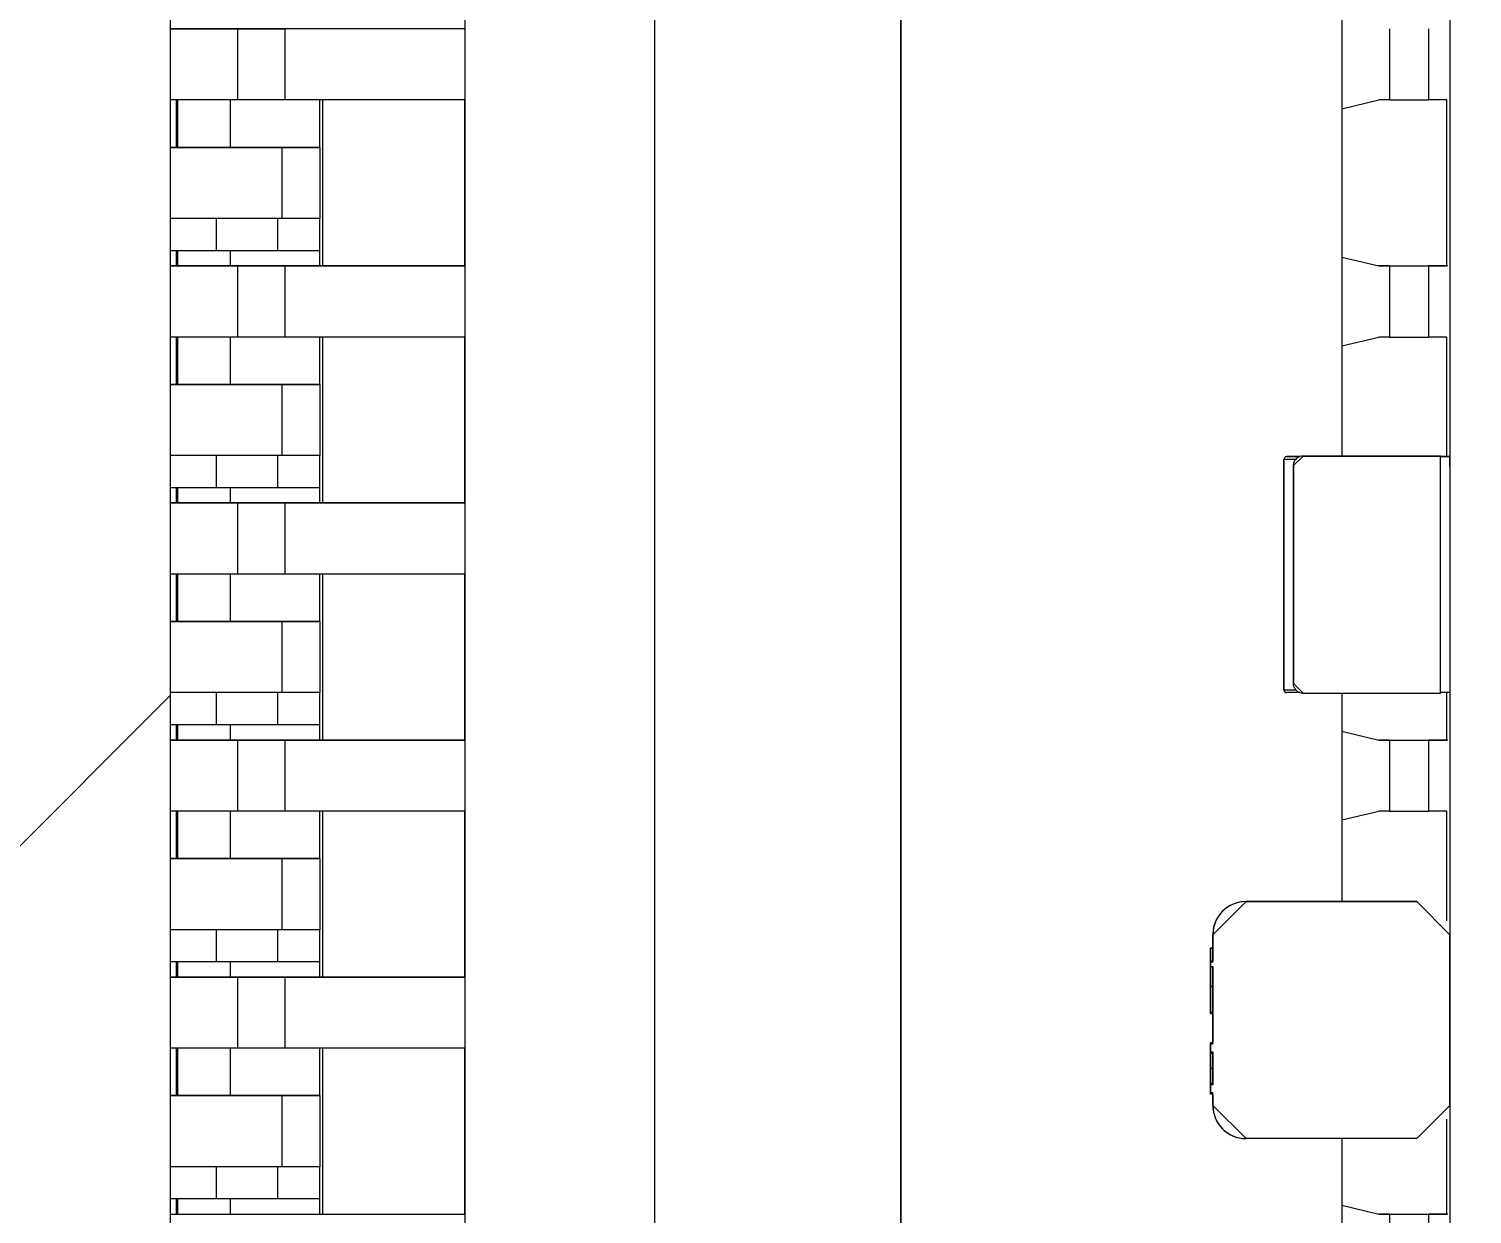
# Model space of a CAD drawing. Header units: millimetres. Extents: x -1 to 366, y 0 to 340.
# Drawn here: x 155.072 to 158.117, y 257.905 to 260.405 of the extents above; entities that cross this region are included whole.
import ezdxf

# ---------------------------------------------------------------- set-up
doc = ezdxf.new("R2010")
doc.units = ezdxf.units.MM
pattern_1 = [(45, (-418.589, -72.4933), (-2.245064, 2.245064), [])]

msp = doc.modelspace()

# ---------------------------------------------------------------- hatches: boundary and pattern name
at = {"linetype": 'Continuous', "lineweight": 18}
h = msp.add_hatch(dxfattribs=at)
h.set_pattern_fill('ANSI31', style=0)
h.set_pattern_definition(pattern_1)
h.paths.add_polyline_path([(158.0699, 268.3267), (158.0699, 246.3457), (158.8696, 246.3457), (158.8696, 268.3267)], flags=0)
h = msp.add_hatch(dxfattribs=at)
h.set_pattern_fill('ANSI31', style=0)
h.set_pattern_definition(pattern_1)
edge = h.paths.add_edge_path(flags=0)
edge.add_line((155.3696, 249.1175), (155.3696, 265.6272))
edge.add_ellipse((-0.1292, 267.3724), major_axis=(-2090.9818, 0), ratio=0.000836927, start_angle=94.2208639, end_angle=94.2648177, ccw=False)
edge.add_line((153.7699, 265.6271), (153.7699, 249.1176))
edge.add_ellipse((-0.1292, 247.3724), major_axis=(-2090.9818, 0), ratio=0.000836927, start_angle=265.7351823, end_angle=265.7791361, ccw=False)

# ---------------------------------------------------------------- linework, layer by layer
at = {"color": 7, "linetype": 'Continuous', "lineweight": 25}
for p, q in [((155.3696, 265.6272), (155.3696, 249.1175)), ((155.9916, 262.2846), (155.9916, 247.8296)), ((156.3916, 262.2846), (156.3916, 247.8296)), ((156.9112, 247.8296), (156.9112, 262.2846)), ((156.9116, 262.2846), (156.9116, 247.8296)), ((158.0699, 261.6079), (158.0699, 246.3457)), ((157.8416, 261.5183), (157.8416, 259.5036)), ((155.5119, 260.4046), (155.3696, 260.4046)), ((155.3696, 260.4046), (155.6113, 260.4046)), ((155.6114, 260.4046), (155.5115, 260.4046)), ((155.5115, 260.4046), (155.5119, 260.4046)), ((155.5119, 260.4046), (155.5119, 260.2546)), ((155.9914, 260.4046), (155.6114, 260.4046)), ((155.6114, 260.4046), (155.6114, 260.2546)), ((155.9914, 260.4046), (155.9913, 260.4046)), ((155.9914, 260.4046), (155.9914, 260.2546)), ((157.9421, 260.4046), (157.9421, 260.2546)), ((158.0248, 260.4046), (158.0248, 260.2546)), ((155.5119, 260.2546), (155.3696, 260.2546)), ((155.3827, 260.2546), (155.3827, 260.1546)), ((155.3862, 260.1546), (155.3862, 260.2546)), ((155.4964, 260.2546), (155.4964, 260.1546)), ((155.4965, 260.2546), (155.4965, 260.1546)), ((155.6114, 260.2546), (155.5115, 260.2546)), ((155.9914, 260.2546), (155.6114, 260.2546)), ((155.6851, 260.2546), (155.6851, 260.1546)), ((155.6912, 260.2546), (155.6912, 259.9046)), ((155.9912, 259.9046), (155.9912, 260.2546)), ((157.8416, 260.236), (157.9195, 260.2546)), ((157.9421, 260.2546), (157.9195, 260.2546)), ((157.9421, 260.2546), (158.0248, 260.2546)), ((158.0636, 260.2546), (158.0248, 260.2546)), ((158.0636, 259.9046), (158.0636, 260.2546)), ((155.6053, 260.1546), (155.3696, 260.1546)), ((155.3696, 260.1546), (155.5046, 260.1546)), ((155.5046, 260.1546), (155.505, 260.1546)), ((155.505, 260.1546), (155.6051, 260.1546)), ((155.6051, 260.1546), (155.6851, 260.1546)), ((155.6853, 260.1546), (155.6053, 260.1546)), ((155.6053, 260.1546), (155.6053, 260.0046)), ((155.6851, 260.1546), (155.6853, 260.1546)), ((155.6853, 260.1546), (155.6853, 260.0046)), ((155.6053, 260.0046), (155.3696, 260.0046)), ((155.4671, 260.0046), (155.4671, 259.9366)), ((155.5971, 259.9366), (155.5971, 260.0046)), ((155.6853, 260.0046), (155.6053, 260.0046)), ((155.6851, 260.0046), (155.6851, 259.9046)), ((155.4671, 259.9366), (155.3696, 259.9366)), ((155.3827, 259.9366), (155.3827, 259.9046)), ((155.3862, 259.9046), (155.3862, 259.9366)), ((155.5971, 259.9366), (155.4671, 259.9366)), ((155.4964, 259.9366), (155.4964, 259.9046)), ((155.4965, 259.9366), (155.4965, 259.9046)), ((155.6851, 259.9366), (155.5971, 259.9366)), ((157.8416, 259.9232), (157.9195, 259.9046)), ((155.5119, 259.9046), (155.3696, 259.9046)), ((155.3696, 259.9046), (155.6113, 259.9046)), ((155.6114, 259.9046), (155.5115, 259.9046)), ((155.5115, 259.9046), (155.5119, 259.9046)), ((155.5119, 259.9046), (155.5119, 259.7546)), ((155.6113, 259.9046), (155.9913, 259.9046)), ((155.9914, 259.9046), (155.6114, 259.9046)), ((155.6114, 259.9046), (155.6114, 259.7546)), ((155.9914, 259.9046), (155.9913, 259.9046)), ((155.9914, 259.9046), (155.9914, 259.7546)), ((157.9421, 259.9046), (157.9195, 259.9046)), ((157.9195, 259.9046), (157.9968, 259.9046)), ((157.9421, 259.9046), (157.9421, 259.7546)), ((157.9421, 259.9046), (158.0248, 259.9046)), ((157.9968, 259.9046), (158.0452, 259.9046)), ((158.0653, 259.9046), (158.0248, 259.9046)), ((158.0248, 259.9046), (158.0248, 259.7546)), ((158.0452, 259.9046), (158.0636, 259.9046)), ((155.5119, 259.7546), (155.3696, 259.7546)), ((155.3827, 259.7546), (155.3827, 259.6546)), ((155.3862, 259.6546), (155.3862, 259.7546)), ((155.4964, 259.7546), (155.4964, 259.6546)), ((155.4965, 259.7546), (155.4965, 259.6546)), ((155.6114, 259.7546), (155.5115, 259.7546)), ((155.9914, 259.7546), (155.6114, 259.7546)), ((155.6851, 259.7546), (155.6851, 259.6546)), ((155.6912, 259.7546), (155.6912, 259.4046)), ((155.9912, 259.4046), (155.9912, 259.7546)), ((157.8416, 259.736), (157.9195, 259.7546)), ((157.9421, 259.7546), (157.9195, 259.7546)), ((157.9421, 259.7546), (158.0248, 259.7546)), ((158.0636, 259.7546), (158.0248, 259.7546)), ((158.0636, 259.5026), (158.0636, 259.7546)), ((155.6053, 259.6546), (155.3696, 259.6546)), ((155.3696, 259.6546), (155.5046, 259.6546)), ((155.5046, 259.6546), (155.505, 259.6546)), ((155.505, 259.6546), (155.6051, 259.6546)), ((155.6051, 259.6546), (155.6851, 259.6546)), ((155.6053, 259.6546), (155.6053, 259.5046)), ((155.6853, 259.6546), (155.6053, 259.6546)), ((155.6851, 259.6546), (155.6853, 259.6546)), ((155.6853, 259.6546), (155.6853, 259.5046)), ((155.6053, 259.5046), (155.3696, 259.5046)), ((155.4671, 259.5046), (155.4671, 259.4366)), ((155.5971, 259.4366), (155.5971, 259.5046)), ((155.6853, 259.5046), (155.6053, 259.5046)), ((155.6851, 259.5046), (155.6851, 259.4046)), ((157.7196, 259.4966), (157.7195, 259.4966)), ((157.7195, 259.4966), (157.7195, 259.0106)), ((157.7196, 259.0106), (157.7196, 259.4966)), ((157.7444, 259.4966), (157.7196, 259.4966)), ((157.7255, 259.5026), (157.7256, 259.5026)), ((157.7395, 259.5026), (157.7255, 259.5026)), ((157.7256, 259.5026), (157.7534, 259.5026)), ((157.7532, 259.5026), (157.7395, 259.5026)), ((157.7399, 259.4836), (157.7599, 259.5036)), ((157.7534, 259.5026), (157.7532, 259.5026)), ((157.7595, 259.5036), (157.7599, 259.5036)), ((157.7595, 259.5036), (158.0495, 259.5036)), ((158.0499, 259.5036), (157.7599, 259.5036)), ((158.0499, 259.5036), (158.0495, 259.5036)), ((158.0496, 259.5026), (158.0696, 259.5026)), ((158.0694, 259.5026), (158.0497, 259.5026)), ((158.0499, 259.0036), (158.0499, 259.5036)), ((157.7399, 259.4836), (157.7396, 259.4836)), ((157.7396, 259.4836), (157.7396, 259.0236)), ((157.7399, 259.0236), (157.7399, 259.4836)), ((155.4671, 259.4366), (155.3696, 259.4366)), ((155.3827, 259.4366), (155.3827, 259.4046)), ((155.3862, 259.4046), (155.3862, 259.4366)), ((155.5971, 259.4366), (155.4671, 259.4366)), ((155.4964, 259.4366), (155.4964, 259.4046)), ((155.4965, 259.4366), (155.4965, 259.4046)), ((155.6851, 259.4366), (155.5971, 259.4366)), ((155.5119, 259.4046), (155.3696, 259.4046)), ((155.3696, 259.4046), (155.6113, 259.4046)), ((155.6114, 259.4046), (155.5115, 259.4046)), ((155.5115, 259.4046), (155.5119, 259.4046)), ((155.5119, 259.4046), (155.5119, 259.2546)), ((155.6113, 259.4046), (155.9913, 259.4046)), ((155.9914, 259.4046), (155.6114, 259.4046)), ((155.6114, 259.4046), (155.6114, 259.2546)), ((155.9914, 259.4046), (155.9913, 259.4046)), ((155.9914, 259.4046), (155.9914, 259.2546)), ((155.5119, 259.2546), (155.3696, 259.2546)), ((155.3827, 259.2546), (155.3827, 259.1546)), ((155.3862, 259.1546), (155.3862, 259.2546)), ((155.4964, 259.2546), (155.4964, 259.1546)), ((155.4965, 259.2546), (155.4965, 259.1546)), ((155.6114, 259.2546), (155.5115, 259.2546)), ((155.9914, 259.2546), (155.6114, 259.2546)), ((155.6851, 259.2546), (155.6851, 259.1546)), ((155.6912, 259.2546), (155.6912, 258.9046)), ((155.9912, 258.9046), (155.9912, 259.2546)), ((155.6053, 259.1546), (155.3696, 259.1546)), ((155.3696, 259.1546), (155.5046, 259.1546)), ((155.5046, 259.1546), (155.505, 259.1546)), ((155.505, 259.1546), (155.6051, 259.1546)), ((155.6051, 259.1546), (155.6851, 259.1546)), ((155.6053, 259.1546), (155.6053, 259.0046)), ((155.6853, 259.1546), (155.6053, 259.1546)), ((155.6851, 259.1546), (155.6853, 259.1546)), ((155.6853, 259.1546), (155.6853, 259.0046)), ((155.6053, 259.0046), (155.3696, 259.0046)), ((155.4671, 259.0046), (155.4671, 258.9366)), ((155.5971, 258.9366), (155.5971, 259.0046)), ((155.6853, 259.0046), (155.6053, 259.0046)), ((155.6851, 259.0046), (155.6851, 258.9046)), ((157.7195, 259.0106), (157.7196, 259.0106)), ((157.7196, 259.0106), (157.7444, 259.0106)), ((157.7256, 259.0046), (157.7255, 259.0046)), ((157.7534, 259.0046), (157.7256, 259.0046)), ((157.7396, 259.0236), (157.7399, 259.0236)), ((157.7599, 259.0036), (157.7399, 259.0236)), ((157.7599, 259.0036), (157.7595, 259.0036)), ((157.7599, 259.0036), (158.0499, 259.0036)), ((157.8416, 259.0036), (157.8416, 258.5639)), ((158.0696, 259.0046), (158.0496, 259.0046)), ((158.0636, 258.9046), (158.0636, 259.0046)), ((155.4671, 258.9366), (155.3696, 258.9366)), ((155.3827, 258.9366), (155.3827, 258.9046)), ((155.3862, 258.9046), (155.3862, 258.9366)), ((155.5971, 258.9366), (155.4671, 258.9366)), ((155.4964, 258.9366), (155.4964, 258.9046)), ((155.4965, 258.9366), (155.4965, 258.9046)), ((155.6851, 258.9366), (155.5971, 258.9366)), ((157.8416, 258.9232), (157.9195, 258.9046)), ((155.5119, 258.9046), (155.3696, 258.9046)), ((155.3696, 258.9046), (155.6113, 258.9046)), ((155.6114, 258.9046), (155.5115, 258.9046)), ((155.5115, 258.9046), (155.5119, 258.9046)), ((155.5119, 258.9046), (155.5119, 258.7546)), ((155.6113, 258.9046), (155.9913, 258.9046)), ((155.9914, 258.9046), (155.6114, 258.9046)), ((155.6114, 258.9046), (155.6114, 258.7546)), ((155.9914, 258.9046), (155.9913, 258.9046)), ((155.9914, 258.9046), (155.9914, 258.7546)), ((157.9421, 258.9046), (157.9195, 258.9046)), ((157.9195, 258.9046), (157.9968, 258.9046)), ((157.9421, 258.9046), (157.9421, 258.7546)), ((157.9421, 258.9046), (158.0248, 258.9046)), ((157.9968, 258.9046), (158.0452, 258.9046)), ((158.0653, 258.9046), (158.0248, 258.9046)), ((158.0248, 258.9046), (158.0248, 258.7546)), ((158.0452, 258.9046), (158.0636, 258.9046)), ((155.5119, 258.7546), (155.3696, 258.7546)), ((155.3827, 258.7546), (155.3827, 258.6546)), ((155.3862, 258.6546), (155.3862, 258.7546)), ((155.4964, 258.7546), (155.4964, 258.6546)), ((155.4965, 258.7546), (155.4965, 258.6546)), ((155.6114, 258.7546), (155.5115, 258.7546)), ((155.9914, 258.7546), (155.6114, 258.7546)), ((155.6851, 258.7546), (155.6851, 258.6546)), ((155.6912, 258.7546), (155.6912, 258.4046)), ((155.9912, 258.4046), (155.9912, 258.7546)), ((157.8416, 258.736), (157.9195, 258.7546)), ((157.9421, 258.7546), (157.9195, 258.7546)), ((157.9421, 258.7546), (158.0248, 258.7546)), ((158.0636, 258.7546), (158.0248, 258.7546)), ((158.0636, 258.5231), (158.0636, 258.7546)), ((155.6053, 258.6546), (155.3696, 258.6546)), ((155.3696, 258.6546), (155.5046, 258.6546)), ((155.5046, 258.6546), (155.505, 258.6546)), ((155.505, 258.6546), (155.6051, 258.6546)), ((155.6051, 258.6546), (155.6851, 258.6546)), ((155.6053, 258.6546), (155.6053, 258.5046)), ((155.6853, 258.6546), (155.6053, 258.6546)), ((155.6851, 258.6546), (155.6853, 258.6546)), ((155.6853, 258.6546), (155.6853, 258.5046)), ((157.5699, 258.4939), (157.6399, 258.5639)), ((157.6399, 258.5639), (157.6396, 258.5639)), ((157.9996, 258.5639), (157.6396, 258.5639)), ((157.6399, 258.5639), (157.9999, 258.5639)), ((157.9996, 258.5639), (157.9995, 258.5639)), ((157.9999, 258.5639), (157.9996, 258.5639)), ((157.9999, 258.5639), (158.0699, 258.4939)), ((155.6053, 258.5046), (155.3696, 258.5046)), ((155.4671, 258.5046), (155.4671, 258.4366)), ((155.5971, 258.4366), (155.5971, 258.5046)), ((155.6853, 258.5046), (155.6053, 258.5046)), ((155.6851, 258.5046), (155.6851, 258.4046)), ((157.5696, 258.4939), (157.5695, 258.4939)), ((157.5695, 258.4939), (157.5695, 258.4656)), ((157.5696, 258.4939), (157.5696, 258.4656)), ((157.5699, 258.4939), (157.5696, 258.4939)), ((157.5696, 258.4939), (157.5696, 258.4656)), ((157.5699, 258.4366), (157.5699, 258.4939)), ((158.0699, 258.1339), (158.0699, 258.4939)), ((157.5647, 258.4656), (157.5647, 258.4656)), ((157.5647, 258.4656), (157.5697, 258.4656)), ((157.5697, 258.4656), (157.5647, 258.4656)), ((157.5647, 258.4652), (157.5647, 258.4374)), ((157.5697, 258.4656), (157.5697, 258.4656)), ((157.5697, 258.4652), (157.5697, 258.4374)), ((155.4671, 258.4366), (155.3696, 258.4366)), ((155.3827, 258.4366), (155.3827, 258.4046)), ((155.3862, 258.4046), (155.3862, 258.4366)), ((155.5971, 258.4366), (155.4671, 258.4366)), ((155.4964, 258.4366), (155.4964, 258.4046)), ((155.4965, 258.4366), (155.4965, 258.4046)), ((155.6851, 258.4366), (155.5971, 258.4366)), ((157.5648, 258.4388), (157.5649, 258.4388)), ((157.5648, 258.4388), (157.5648, 258.4388)), ((157.5648, 258.4329), (157.5648, 258.4181)), ((157.5649, 258.4388), (157.5699, 258.4388)), ((157.5649, 258.426), (157.5649, 258.4366)), ((157.5649, 258.4366), (157.5699, 258.4366)), ((157.5699, 258.4366), (157.5649, 258.4366)), ((157.5649, 258.4366), (157.5649, 258.4366)), ((157.5649, 258.426), (157.5649, 258.4366)), ((157.5699, 258.426), (157.5649, 258.426)), ((157.5649, 258.426), (157.5649, 258.426)), ((157.5699, 258.4366), (157.5699, 258.4366)), ((157.5699, 258.2637), (157.5699, 258.426)), ((155.5119, 258.4046), (155.3696, 258.4046)), ((155.3696, 258.4046), (155.6113, 258.4046)), ((155.6114, 258.4046), (155.5115, 258.4046)), ((155.5115, 258.4046), (155.5119, 258.4046)), ((155.5119, 258.4046), (155.5119, 258.2546)), ((155.6113, 258.4046), (155.9913, 258.4046)), ((155.9914, 258.4046), (155.6114, 258.4046)), ((155.6114, 258.4046), (155.6114, 258.2546)), ((155.9914, 258.4046), (155.9913, 258.4046)), ((155.9914, 258.4046), (155.9914, 258.2546)), ((157.5648, 258.4033), (157.5647, 258.4033)), ((157.5648, 258.4181), (157.5648, 258.4181)), ((157.5648, 258.4181), (157.5648, 258.4181)), ((157.5648, 258.3843), (157.5648, 258.4162)), ((157.5648, 258.4159), (157.5648, 258.3844)), ((157.5649, 258.3843), (157.5649, 258.4162)), ((157.5649, 258.4159), (157.5649, 258.3844)), ((157.5698, 258.4162), (157.5698, 258.3843)), ((157.5699, 258.4162), (157.5699, 258.3843)), ((157.5648, 258.3882), (157.5647, 258.3882)), ((157.5648, 258.3859), (157.5648, 258.332)), ((157.5648, 258.3859), (157.5648, 258.3859)), ((157.5648, 258.3844), (157.5648, 258.3525)), ((157.5648, 258.3523), (157.5648, 258.3843)), ((157.5648, 258.3443), (157.5648, 258.3722)), ((157.5649, 258.3844), (157.5649, 258.3525)), ((157.5699, 258.3844), (157.5649, 258.3844)), ((157.5649, 258.3523), (157.5649, 258.3843)), ((157.5698, 258.3843), (157.5698, 258.3523)), ((157.5699, 258.3843), (157.5699, 258.3523)), ((157.5647, 258.3555), (157.5647, 258.3277)), ((157.5647, 258.332), (157.5647, 258.3443)), ((157.5647, 258.3443), (157.5648, 258.3443)), ((157.5648, 258.3443), (157.5647, 258.3443)), ((157.5648, 258.332), (157.5647, 258.332)), ((157.5647, 258.3273), (157.5647, 258.3273)), ((157.5697, 258.3273), (157.5647, 258.3273)), ((157.5649, 258.3299), (157.5648, 258.3299)), ((157.5699, 258.3299), (157.5649, 258.3299)), ((157.5695, 258.3273), (157.5695, 258.2666)), ((157.5696, 258.3273), (157.5696, 258.2666)), ((157.5696, 258.3273), (157.5696, 258.2666)), ((155.5119, 258.2546), (155.3696, 258.2546)), ((155.3827, 258.2546), (155.3827, 258.1546)), ((155.3862, 258.1546), (155.3862, 258.2546)), ((155.4964, 258.2546), (155.4964, 258.1546)), ((155.4965, 258.2546), (155.4965, 258.1546)), ((155.6114, 258.2546), (155.5115, 258.2546)), ((155.9914, 258.2546), (155.6114, 258.2546)), ((155.6851, 258.2546), (155.6851, 258.1546)), ((155.6912, 258.2546), (155.6912, 257.9046)), ((155.9912, 257.9046), (155.9912, 258.2546)), ((157.5647, 258.2522), (157.5647, 258.2643)), ((157.5647, 258.2643), (157.5648, 258.2643)), ((157.5649, 258.2643), (157.5647, 258.2643)), ((157.5648, 258.2522), (157.5647, 258.2522)), ((157.5648, 258.2666), (157.5698, 258.2666)), ((157.5648, 258.2643), (157.5648, 258.2495)), ((157.5648, 258.212), (157.5648, 258.2439)), ((157.5648, 258.2437), (157.5648, 258.2121)), ((157.5649, 258.2643), (157.5649, 258.2284)), ((157.5649, 258.2284), (157.5649, 258.2643)), ((157.5649, 258.2643), (157.5649, 258.2643)), ((157.5699, 258.2643), (157.5649, 258.2643)), ((157.5699, 258.2643), (157.5649, 258.2643)), ((157.5649, 258.2465), (157.5649, 258.2637)), ((157.5649, 258.2469), (157.5699, 258.2469)), ((157.5649, 258.2439), (157.5649, 258.2467)), ((157.5649, 258.2439), (157.5699, 258.2439)), ((157.5649, 258.212), (157.5649, 258.2439)), ((157.5699, 258.2643), (157.5699, 258.2637)), ((157.5699, 258.2643), (157.5699, 258.2643)), ((157.5699, 258.2467), (157.5699, 258.2439)), ((157.5699, 258.1776), (157.5699, 258.2465)), ((157.5699, 258.2439), (157.5699, 258.212)), ((157.5648, 258.2121), (157.5648, 258.1802)), ((157.5648, 258.1801), (157.5648, 258.212)), ((157.5649, 258.2284), (157.5649, 258.2284)), ((157.5649, 258.2284), (157.5649, 258.2136)), ((157.5649, 258.2171), (157.5649, 258.2284)), ((157.5649, 258.2284), (157.5649, 258.2284)), ((157.5649, 258.2171), (157.5649, 258.2171)), ((157.5649, 258.1762), (157.5649, 258.2171)), ((157.5649, 258.2171), (157.5649, 258.1762)), ((157.5649, 258.1597), (157.5649, 258.2171)), ((157.5649, 258.2171), (157.5649, 258.2171)), ((157.5649, 258.2136), (157.5649, 258.1597)), ((157.5649, 258.1801), (157.5649, 258.212)), ((157.5699, 258.212), (157.5649, 258.212)), ((157.5699, 258.212), (157.5699, 258.1801)), ((157.5648, 258.187), (157.5647, 258.187)), ((157.5649, 258.1775), (157.5649, 258.1801)), ((157.5699, 258.1801), (157.5649, 258.1801)), ((157.5699, 258.1801), (157.5699, 258.1775)), ((155.6053, 258.1546), (155.3696, 258.1546)), ((155.3696, 258.1546), (155.5046, 258.1546)), ((155.5046, 258.1546), (155.505, 258.1546)), ((155.505, 258.1546), (155.6051, 258.1546)), ((155.6051, 258.1546), (155.6851, 258.1546)), ((155.6053, 258.1546), (155.6053, 258.0046)), ((155.6853, 258.1546), (155.6053, 258.1546)), ((155.6851, 258.1546), (155.6853, 258.1546)), ((155.6853, 258.1546), (155.6853, 258.0046)), ((157.5648, 258.1787), (157.5648, 258.1638)), ((157.5648, 258.1729), (157.5648, 258.1787)), ((157.5648, 258.1739), (157.5647, 258.1739)), ((157.5698, 258.1576), (157.5648, 258.1576)), ((157.5698, 258.1575), (157.5648, 258.1575)), ((157.5649, 258.1605), (157.5649, 258.1776)), ((157.5649, 258.1597), (157.5649, 258.1597)), ((157.5699, 258.1597), (157.5649, 258.1597)), ((157.5695, 258.1575), (157.5695, 258.1339)), ((157.5696, 258.1575), (157.5696, 258.1339)), ((157.5696, 258.1575), (157.5696, 258.1339)), ((157.5699, 258.1339), (157.5699, 258.1605)), ((157.5699, 258.1605), (157.5699, 258.1597)), ((157.5696, 258.1339), (157.5695, 258.1339)), ((157.5699, 258.1339), (157.5696, 258.1339)), ((157.6399, 258.0639), (157.5699, 258.1339)), ((158.0699, 258.1339), (157.9999, 258.0639)), ((158.0636, 257.9046), (158.0636, 258.1048)), ((157.6399, 258.0639), (157.6396, 258.0639)), ((157.9999, 258.0639), (157.6399, 258.0639)), ((157.8416, 258.0639), (157.8416, 256.5788)), ((155.6053, 258.0046), (155.3696, 258.0046)), ((155.4671, 258.0046), (155.4671, 257.9366)), ((155.5971, 257.9366), (155.5971, 258.0046)), ((155.6853, 258.0046), (155.6053, 258.0046)), ((155.6851, 258.0046), (155.6851, 257.9046)), ((155.4671, 257.9366), (155.3696, 257.9366)), ((155.3827, 257.9366), (155.3827, 257.9046)), ((155.3862, 257.9046), (155.3862, 257.9366)), ((155.5971, 257.9366), (155.4671, 257.9366)), ((155.4964, 257.9366), (155.4964, 257.9046)), ((155.4965, 257.9366), (155.4965, 257.9046)), ((155.6851, 257.9366), (155.5971, 257.9366)), ((157.8416, 257.9232), (157.9195, 257.9046)), ((155.3696, 257.9046), (155.6113, 257.9046)), ((155.6113, 257.9046), (155.9913, 257.9046)), ((155.9914, 257.9046), (155.9913, 257.9046)), ((157.9421, 257.9046), (157.9195, 257.9046)), ((157.9195, 257.9046), (157.9968, 257.9046)), ((157.9421, 257.9046), (157.9421, 257.7546)), ((157.9421, 257.9046), (158.0248, 257.9046)), ((157.9968, 257.9046), (158.0452, 257.9046)), ((158.0653, 257.9046), (158.0248, 257.9046)), ((158.0248, 257.9046), (158.0248, 257.7546)), ((158.0452, 257.9046), (158.0636, 257.9046))]:
    msp.add_line(p, q, dxfattribs=at)
at = {"color": 7, "linetype": 'Continuous', "lineweight": 25, "flags": 128}
msp.add_lwpolyline([(157.5699, 258.1772), (157.5687, 258.1772), (157.5668, 258.1772), (157.5649, 258.1773)], dxfattribs=at)
at = {"color": 7, "linetype": 'Continuous', "lineweight": 25}
for centre, radius, start, end in [((157.7255, 259.4966), 0.006, 90, 180), ((157.7255, 259.4966), 0.006, 90, 180), ((157.7256, 259.4966), 0.006, 90, 180), ((157.7595, 259.4836), 0.02, 90, 108.1949), ((157.7255, 259.0106), 0.006, 180, 270), ((157.7255, 259.0106), 0.006, 180, 270), ((157.7256, 259.0106), 0.006, 180, 270), ((157.7595, 259.0236), 0.02, 251.8051, 270), ((157.6396, 258.4939), 0.07, 90, 180), ((157.6396, 258.4939), 0.07, 90, 180), ((157.6395, 258.4939), 0.07, 90, 153.435), ((157.6395, 258.4939), 0.07, 153.435, 166.8739), ((157.6395, 258.4939), 0.07, 166.8739, 180), ((157.6395, 258.1339), 0.07, 180, 197.8768), ((157.6396, 258.1339), 0.07, 180, 270), ((157.6396, 258.1339), 0.07, 180, 270), ((157.6395, 258.1339), 0.07, 197.8768, 206.565), ((157.6395, 258.1339), 0.07, 206.565, 222.9379), ((157.6395, 258.1339), 0.07, 222.9379, 270)]:
    msp.add_arc(centre, radius, start, end, dxfattribs=at)
for points, knots in [([(157.7396, 259.4836), (157.7399, 259.4862), (157.7404, 259.491), (157.7432, 259.4949), (157.7444, 259.4966)], [0, 0, 0, 0, 0.559183, 1, 1, 1, 1]), ([(157.7534, 259.5026), (157.7533, 259.5025), (157.7531, 259.5025), (157.7508, 259.5016), (157.7477, 259.4998), (157.7455, 259.4977), (157.7444, 259.4966)], [0, 0, 0, 0, 0.279444, 0.559078, 0.779696, 1, 1, 1, 1]), ([(158.0694, 259.4826), (158.0694, 259.484), (158.0694, 259.4867), (158.0694, 259.492), (158.0694, 259.4975), (158.0694, 259.5017), (158.0694, 259.5023), (158.0694, 259.5026)], [0, 0, 0, 0, 0.123451, 0.244498, 0.498338, 0.724178, 1, 1, 1, 1]), ([(157.7444, 259.0106), (157.7429, 259.0128), (157.7402, 259.0167), (157.7398, 259.0215), (157.7396, 259.0236)], [0, 0, 0, 0, 0.558667, 1, 1, 1, 1]), ([(157.7444, 259.0106), (157.7458, 259.0093), (157.7485, 259.0066), (157.7526, 259.0048), (157.7531, 259.0047), (157.7534, 259.0046)], [0, 0, 0, 0, 0.278932, 0.559636, 1, 1, 1, 1]), ([(157.5647, 258.3964), (157.5647, 258.4041), (157.5647, 258.4185), (157.5647, 258.4427), (157.5647, 258.4569), (157.5647, 258.4656)], [0, 0, 0, 0, 0.3017695, 0.5731965, 1, 1, 1, 1]), ([(157.5647, 258.4286), (157.5647, 258.4302), (157.5647, 258.4337), (157.5647, 258.4379), (157.5648, 258.4385), (157.5648, 258.4388)], [0, 0, 0, 0, 0.2580141, 0.5317067, 1, 1, 1, 1]), ([(157.5647, 258.4374), (157.5647, 258.4303), (157.5647, 258.4172), (157.5647, 258.403), (157.5647, 258.3964)], [0, 0, 0, 0, 0.540571, 1, 1, 1, 1]), ([(157.5647, 258.4034), (157.5647, 258.4088), (157.5647, 258.4181), (157.5647, 258.4255), (157.5647, 258.4286)], [0, 0, 0, 0, 0.5789088, 1, 1, 1, 1]), ([(157.5648, 258.4388), (157.5648, 258.4387), (157.5648, 258.4384), (157.5648, 258.4358), (157.5648, 258.4315), (157.5649, 258.4227), (157.5649, 258.4065), (157.5649, 258.3924), (157.5649, 258.3844)], [0, 0, 0, 0, 0.1123644, 0.2143572, 0.3131886, 0.4167315, 0.6662155, 1, 1, 1, 1]), ([(157.5648, 258.4388), (157.5648, 258.4385), (157.5648, 258.4379), (157.5648, 258.4344), (157.5648, 258.4329)], [0, 0, 0, 0, 0.5891736, 1, 1, 1, 1]), ([(157.5648, 258.4272), (157.5648, 258.427), (157.5648, 258.4265), (157.5648, 258.4242), (157.5648, 258.4206), (157.5648, 258.4175), (157.5648, 258.4159)], [0, 0, 0, 0, 0.2548291, 0.4930802, 0.7350012, 1, 1, 1, 1]), ([(157.5648, 258.4162), (157.5648, 258.4178), (157.5648, 258.4208), (157.5648, 258.4242), (157.5648, 258.4265), (157.5648, 258.427), (157.5648, 258.4272)], [0, 0, 0, 0, 0.265254, 0.507481, 0.745744, 1, 1, 1, 1]), ([(157.5648, 258.4237), (157.5648, 258.4246), (157.5648, 258.4264), (157.5648, 258.4266), (157.5648, 258.4267)], [0, 0, 0, 0, 0.557875, 1, 1, 1, 1]), ([(157.5648, 258.4267), (157.5648, 258.4264), (157.5648, 258.4259), (157.5647, 258.4221), (157.5647, 258.4204)], [0, 0, 0, 0, 0.558352, 1, 1, 1, 1]), ([(157.5648, 258.4181), (157.5648, 258.4191), (157.5648, 258.4214), (157.5648, 258.4229), (157.5648, 258.4237)], [0, 0, 0, 0, 0.489547, 1, 1, 1, 1]), ([(157.5649, 258.3843), (157.5649, 258.3925), (157.5649, 258.4067), (157.5649, 258.423), (157.5649, 258.4316), (157.5649, 258.4359), (157.5649, 258.4384), (157.5649, 258.4387), (157.5649, 258.4388)], [0, 0, 0, 0, 0.338871, 0.587953, 0.690412, 0.788303, 0.889184, 1, 1, 1, 1]), ([(157.5649, 258.4388), (157.5649, 258.4387), (157.5649, 258.4384), (157.5649, 258.4358), (157.5649, 258.4315), (157.5649, 258.4227), (157.5649, 258.4065), (157.5649, 258.3924), (157.5649, 258.3844)], [0, 0, 0, 0, 0.112364, 0.214357, 0.313189, 0.416732, 0.666215, 1, 1, 1, 1]), ([(157.5649, 258.4272), (157.5649, 258.427), (157.5649, 258.4265), (157.5649, 258.4242), (157.5649, 258.4206), (157.5649, 258.4175), (157.5649, 258.4159)], [0, 0, 0, 0, 0.254829, 0.49308, 0.735001, 1, 1, 1, 1]), ([(157.5649, 258.4162), (157.5649, 258.4178), (157.5649, 258.4208), (157.5649, 258.4242), (157.5649, 258.4265), (157.5649, 258.427), (157.5649, 258.4272)], [0, 0, 0, 0, 0.265254, 0.507481, 0.745744, 1, 1, 1, 1]), ([(157.5698, 258.4272), (157.5698, 258.427), (157.5698, 258.4265), (157.5698, 258.4242), (157.5698, 258.4208), (157.5698, 258.4178), (157.5698, 258.4162)], [0, 0, 0, 0, 0.254256, 0.492519, 0.734746, 1, 1, 1, 1]), ([(157.5699, 258.4272), (157.5699, 258.427), (157.5699, 258.4265), (157.5699, 258.4242), (157.5699, 258.4208), (157.5699, 258.4178), (157.5699, 258.4162)], [0, 0, 0, 0, 0.254256, 0.492519, 0.734746, 1, 1, 1, 1]), ([(157.5699, 258.4267), (157.5699, 258.4263), (157.5699, 258.4212), (157.5699, 258.4063), (157.5699, 258.3924), (157.5699, 258.3844)], [0, 0, 0, 0, 0.038619, 0.449835, 1, 1, 1, 1]), ([(157.5647, 258.4204), (157.5647, 258.4177), (157.5647, 258.4125), (157.5647, 258.4063), (157.5647, 258.4033)], [0, 0, 0, 0, 0.515331, 1, 1, 1, 1]), ([(157.5647, 258.3781), (157.5647, 258.3797), (157.5647, 258.3829), (157.5647, 258.3914), (157.5647, 258.3986), (157.5647, 258.4034)], [0, 0, 0, 0, 0.249731, 0.503931, 1, 1, 1, 1]), ([(157.5647, 258.4033), (157.5647, 258.4014), (157.5647, 258.398), (157.5647, 258.3925), (157.5647, 258.3898), (157.5647, 258.3882)], [0, 0, 0, 0, 0.337532, 0.61203, 1, 1, 1, 1]), ([(157.5647, 258.3964), (157.5647, 258.3882), (157.5647, 258.374), (157.5647, 258.3609), (157.5647, 258.3555)], [0, 0, 0, 0, 0.580976, 1, 1, 1, 1]), ([(157.5647, 258.3273), (157.5647, 258.3385), (157.5647, 258.3592), (157.5647, 258.3847), (157.5647, 258.3964)], [0, 0, 0, 0, 0.539431, 1, 1, 1, 1]), ([(157.5648, 258.3716), (157.5648, 258.3716), (157.5647, 258.3717), (157.5647, 258.3763), (157.5647, 258.3781)], [0, 0, 0, 0, 0.58851, 1, 1, 1, 1]), ([(157.5647, 258.3882), (157.5647, 258.3873), (157.5648, 258.3854), (157.5648, 258.3837), (157.5648, 258.3835), (157.5648, 258.3834)], [0, 0, 0, 0, 0.248556, 0.519292, 1, 1, 1, 1]), ([(157.5648, 258.3834), (157.5648, 258.3836), (157.5648, 258.384), (157.5648, 258.3854), (157.5648, 258.3859)], [0, 0, 0, 0, 0.61712, 1, 1, 1, 1]), ([(157.5649, 258.3844), (157.5649, 258.3762), (157.5649, 258.362), (157.5649, 258.3456), (157.5648, 258.3371), (157.5648, 258.3328), (157.5648, 258.3303), (157.5648, 258.33), (157.5648, 258.3299)], [0, 0, 0, 0, 0.339798, 0.588213, 0.690159, 0.787863, 0.888855, 1, 1, 1, 1]), ([(157.5648, 258.3722), (157.5648, 258.372), (157.5648, 258.3717), (157.5648, 258.3716), (157.5648, 258.3716)], [0, 0, 0, 0, 0.589156, 1, 1, 1, 1]), ([(157.5649, 258.3844), (157.5649, 258.3762), (157.5649, 258.362), (157.5649, 258.3456), (157.5649, 258.3371), (157.5649, 258.3328), (157.5649, 258.3303), (157.5649, 258.33), (157.5649, 258.3299)], [0, 0, 0, 0, 0.339798, 0.588213, 0.690159, 0.787863, 0.888855, 1, 1, 1, 1]), ([(157.5649, 258.3299), (157.5649, 258.33), (157.5649, 258.3303), (157.5649, 258.3329), (157.5649, 258.3373), (157.5649, 258.3462), (157.5649, 258.3623), (157.5649, 258.3763), (157.5649, 258.3843)], [0, 0, 0, 0, 0.112067, 0.214012, 0.31317, 0.417462, 0.667811, 1, 1, 1, 1]), ([(157.5699, 258.3844), (157.5699, 258.3762), (157.5699, 258.362), (157.5699, 258.3456), (157.5699, 258.3371), (157.5699, 258.3328), (157.5699, 258.3303), (157.5699, 258.33), (157.5699, 258.3299)], [0, 0, 0, 0, 0.339798, 0.588213, 0.690159, 0.787863, 0.888855, 1, 1, 1, 1]), ([(157.5648, 258.3525), (157.5648, 258.351), (157.5648, 258.348), (157.5648, 258.3445), (157.5648, 258.3422), (157.5648, 258.3417), (157.5648, 258.3415)], [0, 0, 0, 0, 0.265517, 0.508152, 0.746474, 1, 1, 1, 1]), ([(157.5648, 258.3415), (157.5648, 258.3417), (157.5648, 258.3422), (157.5648, 258.3444), (157.5648, 258.3479), (157.5648, 258.3508), (157.5648, 258.3523)], [0, 0, 0, 0, 0.253889, 0.492271, 0.734744, 1, 1, 1, 1]), ([(157.5649, 258.3525), (157.5649, 258.351), (157.5649, 258.348), (157.5649, 258.3445), (157.5649, 258.3422), (157.5649, 258.3417), (157.5649, 258.3415)], [0, 0, 0, 0, 0.265517, 0.508152, 0.746474, 1, 1, 1, 1]), ([(157.5649, 258.3415), (157.5649, 258.3417), (157.5649, 258.3422), (157.5649, 258.3444), (157.5649, 258.3479), (157.5649, 258.3508), (157.5649, 258.3523)], [0, 0, 0, 0, 0.253889, 0.492271, 0.734744, 1, 1, 1, 1]), ([(157.5698, 258.3523), (157.5698, 258.3508), (157.5698, 258.3479), (157.5698, 258.3444), (157.5698, 258.3422), (157.5698, 258.3417), (157.5698, 258.3415)], [0, 0, 0, 0, 0.265256, 0.507729, 0.746111, 1, 1, 1, 1]), ([(157.5699, 258.3523), (157.5699, 258.3508), (157.5699, 258.3479), (157.5699, 258.3444), (157.5699, 258.3422), (157.5699, 258.3417), (157.5699, 258.3415)], [0, 0, 0, 0, 0.265256, 0.507729, 0.746111, 1, 1, 1, 1]), ([(157.5648, 258.2666), (157.5648, 258.2664), (157.5648, 258.2661), (157.5648, 258.2635), (157.5648, 258.2592), (157.5649, 258.2504), (157.5649, 258.2342), (157.5649, 258.2202), (157.5649, 258.2121)], [0, 0, 0, 0, 0.112364, 0.214357, 0.313189, 0.416732, 0.666215, 1, 1, 1, 1]), ([(157.5648, 258.2549), (157.5648, 258.2547), (157.5648, 258.2542), (157.5648, 258.2519), (157.5648, 258.2483), (157.5648, 258.2453), (157.5648, 258.2437)], [0, 0, 0, 0, 0.254829, 0.49308, 0.735001, 1, 1, 1, 1]), ([(157.5648, 258.2439), (157.5648, 258.2455), (157.5648, 258.2485), (157.5648, 258.2519), (157.5648, 258.2543), (157.5648, 258.2547), (157.5648, 258.2549)], [0, 0, 0, 0, 0.2652539, 0.5074809, 0.7457441, 1, 1, 1, 1]), ([(157.5647, 258.2251), (157.5648, 258.2307), (157.5648, 258.24), (157.5648, 258.2488), (157.5648, 258.2522)], [0, 0, 0, 0, 0.608503, 1, 1, 1, 1]), ([(157.5648, 258.2495), (157.5648, 258.2449), (157.5648, 258.2367), (157.5648, 258.2281), (157.5648, 258.2243)], [0, 0, 0, 0, 0.5684177, 1, 1, 1, 1]), ([(157.5649, 258.2637), (157.5658, 258.2637), (157.5674, 258.2637), (157.5691, 258.2637), (157.5699, 258.2637)], [0, 0, 0, 0, 0.5, 1, 1, 1, 1]), ([(157.5649, 258.212), (157.5649, 258.2202), (157.5649, 258.2344), (157.5649, 258.2507), (157.5649, 258.2593), (157.5649, 258.2623), (157.5649, 258.2635), (157.5649, 258.2637)], [0, 0, 0, 0, 0.423212, 0.734287, 0.862247, 0.984502, 1, 1, 1, 1]), ([(157.5647, 258.2072), (157.5647, 258.2107), (157.5647, 258.217), (157.5647, 258.2226), (157.5647, 258.2251)], [0, 0, 0, 0, 0.545051, 1, 1, 1, 1]), ([(157.5648, 258.2243), (157.5648, 258.2201), (157.5648, 258.2129), (157.5647, 258.2009), (157.5647, 258.192), (157.5647, 258.187)], [0, 0, 0, 0, 0.392348, 0.66087, 1, 1, 1, 1]), ([(157.5649, 258.2121), (157.5649, 258.2039), (157.5649, 258.1897), (157.5649, 258.1734), (157.5648, 258.1648), (157.5648, 258.1605), (157.5648, 258.158), (157.5648, 258.1577), (157.5648, 258.1576)], [0, 0, 0, 0, 0.339798, 0.588213, 0.690159, 0.787863, 0.888855, 1, 1, 1, 1]), ([(157.5649, 258.1605), (157.5649, 258.1607), (157.5649, 258.1619), (157.5649, 258.1651), (157.5649, 258.1739), (157.5649, 258.19), (157.5649, 258.204), (157.5649, 258.212)], [0, 0, 0, 0, 0.01767, 0.141597, 0.271942, 0.584829, 1, 1, 1, 1]), ([(157.5647, 258.1862), (157.5647, 258.1905), (157.5647, 258.1979), (157.5647, 258.2045), (157.5647, 258.2072)], [0, 0, 0, 0, 0.582881, 1, 1, 1, 1]), ([(157.5647, 258.187), (157.5647, 258.1855), (157.5647, 258.1826), (157.5647, 258.1778), (157.5647, 258.1753), (157.5647, 258.1739)], [0, 0, 0, 0, 0.317664, 0.600214, 1, 1, 1, 1]), ([(157.5648, 258.1575), (157.5648, 258.1577), (157.5648, 258.158), (157.5647, 258.1613), (157.5647, 258.1672), (157.5647, 258.1758), (157.5647, 258.1826), (157.5647, 258.1862)], [0, 0, 0, 0, 0.2114772, 0.3972603, 0.5729566, 0.7763329, 1, 1, 1, 1]), ([(157.5648, 258.1802), (157.5648, 258.1787), (157.5648, 258.1757), (157.5648, 258.1722), (157.5648, 258.1699), (157.5648, 258.1694), (157.5648, 258.1692)], [0, 0, 0, 0, 0.265517, 0.508152, 0.746474, 1, 1, 1, 1]), ([(157.5648, 258.1692), (157.5648, 258.1694), (157.5648, 258.1699), (157.5648, 258.1721), (157.5648, 258.1756), (157.5648, 258.1785), (157.5648, 258.1801)], [0, 0, 0, 0, 0.253889, 0.492271, 0.734744, 1, 1, 1, 1]), ([(157.5647, 258.1739), (157.5648, 258.1725), (157.5648, 258.17), (157.5648, 258.1697), (157.5648, 258.1696)], [0, 0, 0, 0, 0.533571, 1, 1, 1, 1]), ([(157.5648, 258.1696), (157.5648, 258.1699), (157.5648, 258.1703), (157.5648, 258.1721), (157.5648, 258.1729)], [0, 0, 0, 0, 0.559128, 1, 1, 1, 1]), ([(157.5648, 258.1638), (157.5648, 258.162), (157.5648, 258.1586), (157.5648, 258.1578), (157.5648, 258.1575)], [0, 0, 0, 0, 0.531325, 1, 1, 1, 1]), ([(157.5699, 258.1605), (157.5691, 258.1605), (157.5674, 258.1605), (157.5658, 258.1605), (157.5649, 258.1605)], [0, 0, 0, 0, 0.5, 1, 1, 1, 1])]:
    msp.add_open_spline(points, degree=3, knots=knots, dxfattribs=at)

doc.saveas('drawing.dxf')
